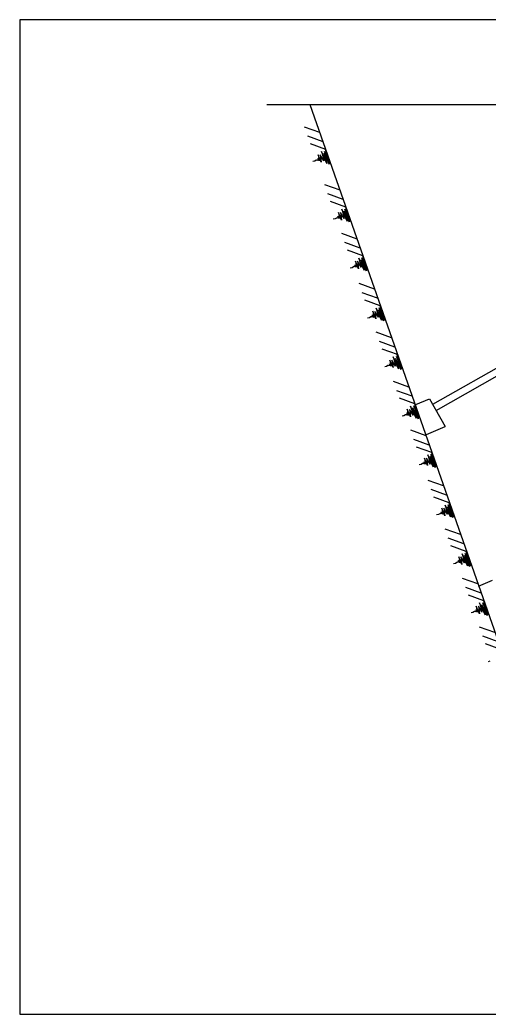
# Model space of a CAD drawing. Header units: metres. Extents: x 0 to 440, y 0 to 311.
# Drawn here: x 0 to 146.8, y 0 to 311.2 of the extents above; entities that cross this region are included whole.
import ezdxf

# ---------------------------------------------------------------- set-up
doc = ezdxf.new("R2010")
doc.units = ezdxf.units.M

msp = doc.modelspace()

# ---------------------------------------------------------------- linework, layer by layer
for p, q in [((440.15, 311.22), (0, 311.22)), ((0, 311.22), (0, 0)), ((77.2, 284.72), (202.81, 284.72)), ((90.73, 284.72), (176.43, 39.89)), ((93.8, 275.95), (89.01, 277.69)), ((94.81, 273.07), (90.02, 274.81)), ((95.64, 270.69), (90.85, 272.44)), ((95.5, 270.78), (97, 266.23)), ((93.15, 267.86), (93.03, 267.2)), ((93.59, 267.09), (93.15, 267.86)), ((94.28, 266.63), (93.28, 269)), ((93.28, 269), (93.59, 267.09)), ((93.95, 268.97), (94.28, 266.63)), ((95.07, 267.13), (93.95, 268.97)), ((94.33, 269.98), (95.07, 267.13)), ((96.04, 266.24), (94.33, 269.98)), ((96.68, 266.03), (95.05, 269.44)), ((95.05, 269.44), (96.04, 266.24)), ((97, 266.23), (95.31, 270.06)), ((95.31, 270.06), (96.68, 266.03)), ((92.24, 266.97), (91.67, 266.85)), ((92.7, 267.26), (92.24, 266.97)), ((92.82, 267.3), (92.7, 267.26)), ((93.03, 267.2), (92.82, 267.3)), ((100.13, 257.89), (95.33, 259.63)), ((101.13, 255), (96.34, 256.75)), ((101.96, 252.63), (97.17, 254.38)), ((101.82, 252.72), (103.33, 248.16)), ((99.03, 249.2), (98.56, 248.91)), ((99.14, 249.24), (99.03, 249.2)), ((99.35, 249.14), (99.14, 249.24)), ((99.47, 249.79), (99.35, 249.14)), ((99.92, 249.03), (99.47, 249.79)), ((100.6, 248.57), (99.6, 250.93)), ((99.6, 250.93), (99.92, 249.03)), ((100.27, 250.9), (100.6, 248.57)), ((101.39, 249.06), (100.27, 250.9)), ((102.36, 248.18), (100.66, 251.92)), ((100.66, 251.92), (101.39, 249.06)), ((101.37, 251.38), (102.36, 248.18)), ((103, 247.96), (101.37, 251.38)), ((101.64, 252), (103, 247.96)), ((103.33, 248.16), (101.64, 252)), ((98.56, 248.91), (97.99, 248.79)), ((105.47, 242.63), (100.67, 244.38)), ((129.12, 190.89), (224.19, 244.74)), ((106.47, 239.75), (101.68, 241.49)), ((130.19, 188.98), (224.38, 242.32)), ((107.3, 237.37), (102.51, 239.12)), ((107.7, 232.92), (106, 236.66)), ((106, 236.66), (106.73, 233.81)), ((108.67, 232.91), (106.98, 236.74)), ((106.98, 236.74), (108.34, 232.71)), ((107.16, 237.46), (108.67, 232.91)), ((103.9, 233.65), (103.33, 233.54)), ((104.37, 233.94), (103.9, 233.65)), ((104.48, 233.98), (104.37, 233.94)), ((104.69, 233.88), (104.48, 233.98)), ((104.81, 234.54), (104.69, 233.88)), ((105.26, 233.77), (104.81, 234.54)), ((104.94, 235.68), (105.26, 233.77)), ((105.94, 233.31), (104.94, 235.68)), ((106.73, 233.81), (105.61, 235.65)), ((105.61, 235.65), (105.94, 233.31)), ((108.34, 232.71), (106.71, 236.12)), ((106.71, 236.12), (107.7, 232.92)), ((110.89, 226.94), (106.09, 228.69)), ((111.89, 224.06), (107.1, 225.81)), ((112.72, 221.69), (107.93, 223.44)), ((113.12, 217.24), (111.42, 220.98)), ((111.42, 220.98), (112.15, 218.12)), ((112.4, 221.06), (113.76, 217.02)), ((114.09, 217.22), (112.4, 221.06)), ((112.58, 221.78), (114.09, 217.22)), ((109.32, 217.96), (108.75, 217.85)), ((109.79, 218.26), (109.32, 217.96)), ((109.9, 218.3), (109.79, 218.26)), ((110.11, 218.2), (109.9, 218.3)), ((110.23, 218.85), (110.11, 218.2)), ((110.68, 218.09), (110.23, 218.85)), ((110.36, 219.99), (110.68, 218.09)), ((111.36, 217.63), (110.36, 219.99)), ((112.15, 218.12), (111.03, 219.96)), ((111.03, 219.96), (111.36, 217.63)), ((112.13, 220.44), (113.12, 217.24)), ((113.76, 217.02), (112.13, 220.44)), ((116.23, 211.69), (111.43, 213.43)), ((117.23, 208.81), (112.44, 210.55)), ((118.06, 206.43), (113.27, 208.18)), ((118.46, 201.98), (116.76, 205.72)), ((116.76, 205.72), (117.49, 202.87)), ((119.43, 201.97), (117.74, 205.8)), ((117.74, 205.8), (119.1, 201.77)), ((117.92, 206.52), (119.43, 201.97)), ((114.66, 202.71), (114.09, 202.59)), ((115.13, 203), (114.66, 202.71)), ((115.24, 203.04), (115.13, 203)), ((115.45, 202.94), (115.24, 203.04)), ((115.57, 203.6), (115.45, 202.94)), ((116.02, 202.83), (115.57, 203.6)), ((115.7, 204.74), (116.02, 202.83)), ((116.7, 202.37), (115.7, 204.74)), ((117.49, 202.87), (116.37, 204.71)), ((116.37, 204.71), (116.7, 202.37)), ((119.1, 201.77), (117.47, 205.18)), ((117.47, 205.18), (118.46, 201.98)), ((121.69, 196.27), (116.89, 198.02)), ((122.7, 193.39), (117.9, 195.14)), ((123.53, 191.02), (118.73, 192.77)), ((123.92, 186.57), (122.22, 190.31)), ((122.22, 190.31), (122.96, 187.45)), ((124.89, 186.55), (123.2, 190.39)), ((123.2, 190.39), (124.57, 186.35)), ((123.38, 191.11), (124.89, 186.55)), ((123.82, 190.84), (128.13, 192.64)), ((128.13, 192.64), (133.06, 183.89)), ((120.12, 187.29), (119.55, 187.18)), ((120.59, 187.59), (120.12, 187.29)), ((120.71, 187.63), (120.59, 187.59)), ((120.92, 187.53), (120.71, 187.63)), ((121.04, 188.18), (120.92, 187.53)), ((121.48, 187.42), (121.04, 188.18)), ((122.17, 186.96), (121.16, 189.32)), ((121.16, 189.32), (121.48, 187.42)), ((122.96, 187.45), (121.83, 189.29)), ((121.83, 189.29), (122.17, 186.96)), ((124.57, 186.35), (122.93, 189.77)), ((122.93, 189.77), (123.92, 186.57)), ((127.13, 181.4), (133.06, 183.89)), ((127.03, 181.02), (122.23, 182.76)), ((128.04, 178.14), (123.24, 179.88)), ((128.87, 175.76), (124.07, 177.51)), ((129.26, 171.31), (127.56, 175.05)), ((127.56, 175.05), (128.3, 172.2)), ((128.27, 174.51), (129.26, 171.31)), ((129.91, 171.1), (128.27, 174.51)), ((128.54, 175.13), (129.91, 171.1)), ((130.23, 171.3), (128.54, 175.13)), ((128.72, 175.85), (130.23, 171.3)), ((125.46, 172.04), (124.89, 171.92)), ((125.93, 172.33), (125.46, 172.04)), ((126.05, 172.37), (125.93, 172.33)), ((126.26, 172.27), (126.05, 172.37)), ((126.38, 172.93), (126.26, 172.27)), ((126.82, 172.16), (126.38, 172.93)), ((127.51, 171.7), (126.5, 174.07)), ((126.5, 174.07), (126.82, 172.16)), ((128.3, 172.2), (127.17, 174.04)), ((127.17, 174.04), (127.51, 171.7)), ((132.45, 165.33), (127.65, 167.08)), ((133.46, 162.45), (128.66, 164.2)), ((134.29, 160.08), (129.49, 161.83)), ((134.68, 155.63), (132.98, 159.36)), ((132.98, 159.36), (133.72, 156.51)), ((135.33, 155.41), (133.69, 158.83)), ((133.69, 158.83), (134.68, 155.63)), ((135.65, 155.61), (133.96, 159.44)), ((133.96, 159.44), (135.33, 155.41)), ((134.14, 160.17), (135.65, 155.61)), ((130.88, 156.35), (130.31, 156.24)), ((131.35, 156.65), (130.88, 156.35)), ((131.47, 156.69), (131.35, 156.65)), ((131.68, 156.59), (131.47, 156.69)), ((131.8, 157.24), (131.68, 156.59)), ((132.24, 156.48), (131.8, 157.24)), ((132.93, 156.02), (131.92, 158.38)), ((131.92, 158.38), (132.24, 156.48)), ((133.72, 156.51), (132.59, 158.35)), ((132.59, 158.35), (132.93, 156.02)), ((137.79, 150.08), (132.99, 151.82)), ((138.8, 147.2), (134, 148.94)), ((139.63, 144.82), (134.83, 146.57)), ((138.32, 144.11), (139.06, 141.26)), ((140.02, 140.37), (138.32, 144.11)), ((139.03, 143.57), (140.02, 140.37)), ((140.67, 140.16), (139.03, 143.57)), ((139.3, 144.19), (140.67, 140.16)), ((140.99, 140.36), (139.3, 144.19)), ((139.48, 144.91), (140.99, 140.36)), ((136.22, 141.1), (135.65, 140.98)), ((136.69, 141.39), (136.22, 141.1)), ((136.81, 141.43), (136.69, 141.39)), ((137.02, 141.33), (136.81, 141.43)), ((137.14, 141.99), (137.02, 141.33)), ((137.58, 141.22), (137.14, 141.99)), ((137.26, 143.13), (137.58, 141.22)), ((138.27, 140.76), (137.26, 143.13)), ((137.93, 143.1), (138.27, 140.76)), ((139.06, 141.26), (137.93, 143.1)), ((143.25, 134.66), (138.46, 136.41)), ((143.49, 133.98), (147.8, 135.79)), ((144.26, 131.78), (139.47, 133.53)), ((145.09, 129.41), (140.3, 131.16)), ((143.73, 125.35), (142.73, 127.71)), ((142.73, 127.71), (143.04, 125.81)), ((143.39, 127.68), (143.73, 125.35)), ((144.52, 125.84), (143.39, 127.68)), ((143.78, 128.69), (144.52, 125.84)), ((145.49, 124.96), (143.78, 128.69)), ((146.13, 124.74), (144.5, 128.16)), ((144.5, 128.16), (145.49, 124.96)), ((146.45, 124.94), (144.76, 128.77)), ((144.76, 128.77), (146.13, 124.74)), ((144.95, 129.5), (146.45, 124.94)), ((141.69, 125.68), (141.11, 125.57)), ((142.15, 125.98), (141.69, 125.68)), ((142.27, 126.02), (142.15, 125.98)), ((142.48, 125.92), (142.27, 126.02)), ((142.6, 126.57), (142.48, 125.92)), ((143.04, 125.81), (142.6, 126.57)), ((148.59, 119.41), (143.8, 121.15)), ((149.6, 116.53), (144.81, 118.27)), ((150.43, 114.15), (145.64, 115.9)), ((147.03, 110.43), (146.45, 110.31)), ((0, 0), (440.15, 0))]:
    msp.add_line(p, q)

doc.saveas('drawing.dxf')
